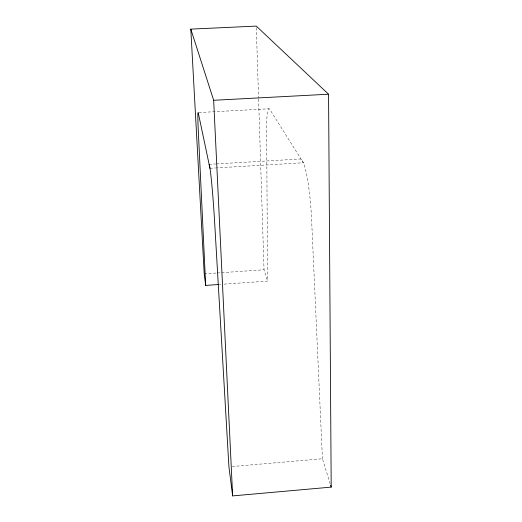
<?xml version="1.0" encoding="UTF-8"?>
<svg xmlns="http://www.w3.org/2000/svg" width="522" height="522" viewBox="0 0 522 522"><rect width="100%" height="100%" fill="white"/><g stroke="black" fill="none" stroke-linecap="round" stroke-linejoin="round"><path stroke-width="0.39" stroke-dasharray="2.61 1.96" d="M232.146 466.544L322.426 458.74L330.25 484.051M219.344 284.457L220.956 284.346M224.166 284.125L267.538 281.104L266.69 136.529A35.444 3.928 86.9 0 1 269.815 109.424L303.36 162.779L216.46 167.908M204.213 273.867L216.343 273.032M217.152 272.98L264.034 269.763L267.538 281.104M209.126 164.352L215.632 163.967M216.441 163.921L300.966 158.969A53.733 7.726 86.3 0 1 311.693 221.772L322.426 458.74M209.961 168.286L215.645 167.953M198.921 112.55L269.058 108.778M256.328 27.679L258.573 98.293M258.599 99.082L264.034 269.763"/><path stroke-width="0.78" d="M209.126 164.352A54.184 2.088 86.4 0 1 214.979 228.003L228.923 466.818L232.649 495.9L331.196 487.117L328.566 94.221L256.276 26.1L190.804 29.121L204.213 273.867L205.694 285.41L218.542 284.516M190.804 29.121L213.661 100.283L328.566 94.221M330.622 485.251L331.196 487.117M209.961 168.286L198.347 113.274A35.672 1.057 86.5 0 0 198.758 140.353L205.694 285.41M213.661 100.283L232.649 495.9"/></g></svg>
